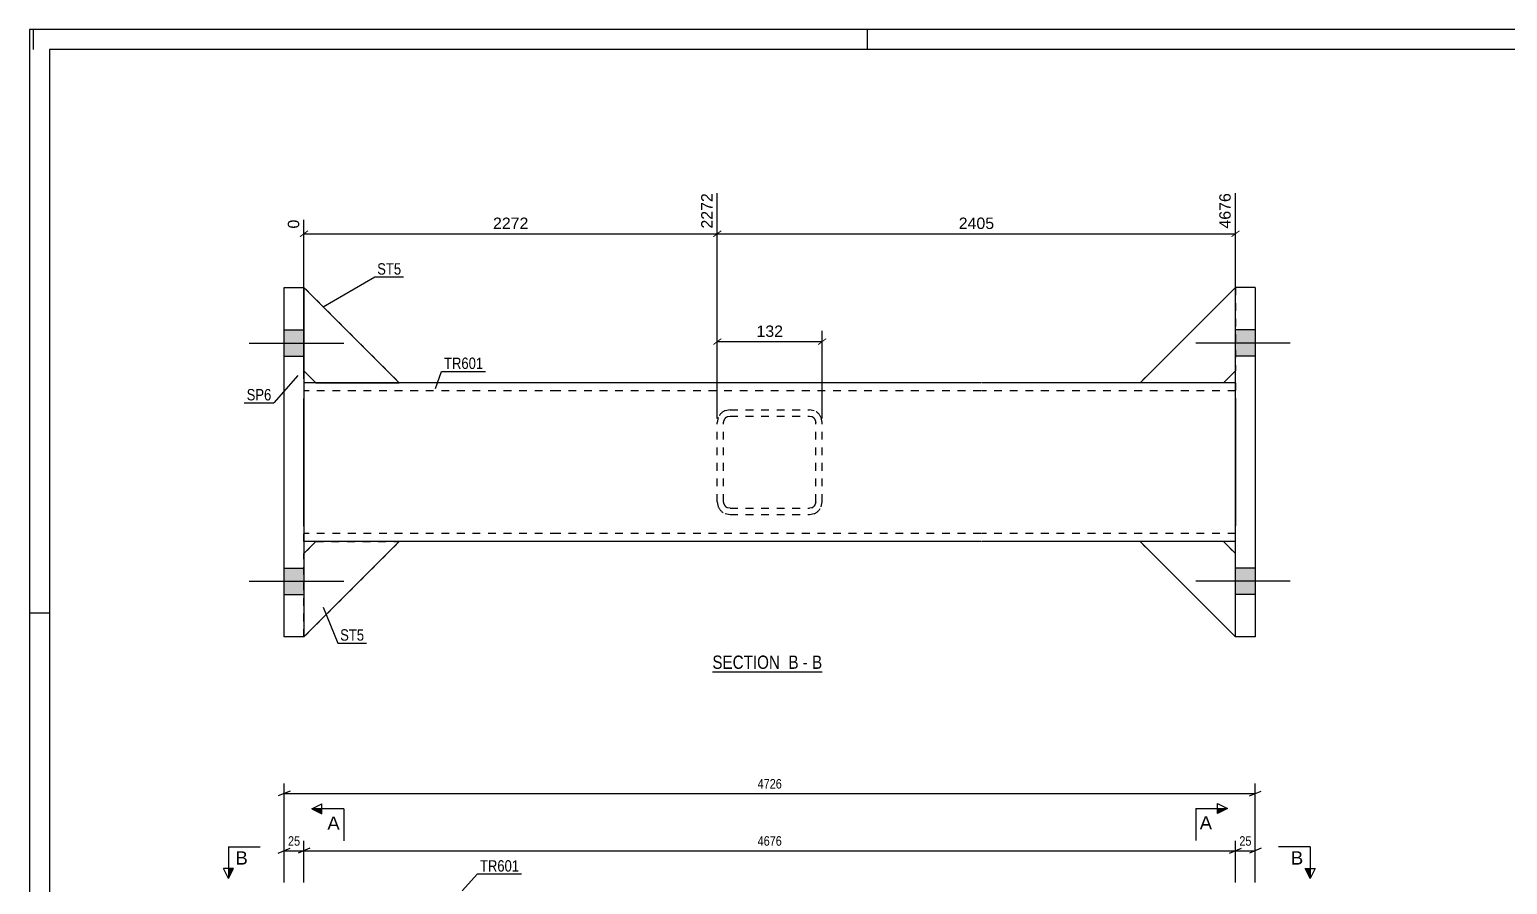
# Model space of a CAD drawing. Header units: millimetres. Extents: x 0 to 841, y 0 to 594.
# Drawn here: x 0 to 372.2, y 378.7 to 594 of the extents above; entities that cross this region are included whole.
import ezdxf

# ---------------------------------------------------------------- set-up
doc = ezdxf.new("R2010")
doc.units = ezdxf.units.MM
doc.linetypes.add('DXK_LINE_DOT2', pattern=[3.9198, 1.9599, -1.9599])
doc.styles.add('Arial', font='arial.ttf', dxfattribs={"height": 0.2})
doc.styles.add('Arial Narrow', font='ARIALN.TTF', dxfattribs={"height": 0.2})

# ---------------------------------------------------------------- blocks, each defined once
blk = doc.blocks.new('Unknown-122567019-1134')
at = {"color": 5, "linetype": 'Continuous'}
for p, q in [((841, 594), (0, 594)), ((0, 594), (0, 0)), ((1, 589), (1, 594)), ((211, 589), (211, 594)), ((836, 589), (5, 589)), ((5, 589), (5, 5)), ((5, 447), (0, 447))]:
    blk.add_line(p, q, dxfattribs=at)
blk = doc.blocks.new('Unknown-122567019-14 - 1249')
at = {"color": 6, "linetype": 'Continuous'}
blk.add_line((171.97, 432.27), (199.62, 432.27), dxfattribs=at)
at = {"color": 0, "linetype": 'Continuous'}
blk.add_wipeout([(190.08, 433.02), (190.08, 436.52), (171.97, 436.52), (171.97, 433.02)], dxfattribs=at)
at = {"color": 7, "linetype": 'Continuous', "style": 'Arial Narrow'}
blk.add_text('SECTION ', height=3.34, dxfattribs=at).set_placement((171.97, 433.02))
at = {"color": 0, "linetype": 'Continuous'}
blk.add_wipeout([(193.69, 433.02), (193.69, 436.52), (191.13, 436.52), (191.13, 433.02)], dxfattribs=at)
blk.add_wipeout([(196.01, 433.02), (196.01, 436.52), (194.74, 436.52), (194.74, 433.02)], dxfattribs=at)
at = {"color": 7, "linetype": 'Continuous', "style": 'Arial Narrow'}
blk.add_text('B', height=3.34, dxfattribs=at).set_placement((191.13, 433.02))
at = {"color": 0, "linetype": 'Continuous'}
blk.add_wipeout([(199.62, 433.02), (199.62, 436.52), (197.06, 436.52), (197.06, 433.02)], dxfattribs=at)
at = {"color": 7, "linetype": 'Continuous', "style": 'Arial Narrow'}
for s, p in [('B', (197.06, 433.02)), ('-', (194.74, 433.02))]:
    blk.add_text(s, height=3.34, dxfattribs=at).set_placement(p)
blk = doc.blocks.new('Part-122567019-1252 - 1249')
at = {"color": 7, "linetype": 'DXK_LINE_DOT2'}
for p, q in [((173.46, 496.28), (173.21, 495.06)), ((173.21, 475.06), (173.21, 495.06)), ((174.81, 495.06), (174.93, 495.67)), ((174.81, 475.06), (174.81, 495.06)), ((176.41, 498.26), (175.19, 498.01)), ((175.8, 496.54), (176.41, 496.66)), ((176.41, 498.26), (196.41, 498.26)), ((176.41, 496.66), (196.41, 496.66)), ((197.64, 498.01), (196.41, 498.26)), ((196.41, 496.66), (197.03, 496.54)), ((197.89, 495.67), (198.01, 495.06)), ((198.01, 475.06), (198.01, 495.06)), ((199.61, 495.06), (199.37, 496.28)), ((199.61, 475.06), (199.61, 495.06)), ((173.21, 475.06), (173.46, 473.83)), ((174.93, 474.45), (174.81, 475.06)), ((176.41, 473.46), (175.8, 473.58)), ((176.41, 473.46), (196.41, 473.46)), ((197.03, 473.58), (196.41, 473.46)), ((198.01, 475.06), (197.89, 474.45)), ((199.37, 473.83), (199.61, 475.06)), ((175.19, 472.1), (176.41, 471.86)), ((176.41, 471.86), (196.41, 471.86)), ((196.41, 471.86), (197.64, 472.1))]:
    blk.add_line(p, q, dxfattribs=at)
for centre, radius, start, end in [((176.41, 495.06), 3.2, 112.5, 157.5), ((176.41, 495.06), 1.6, 112.5, 157.5), ((196.41, 495.06), 1.6, 22.5, 67.5), ((196.41, 495.06), 3.2, 22.5, 67.5), ((176.41, 475.06), 3.2, 202.5, 247.5), ((176.41, 475.06), 1.6, 202.5, 247.5), ((196.41, 475.06), 1.6, 292.5, 337.5), ((196.41, 475.06), 3.2, 292.5, 337.5)]:
    blk.add_arc(centre, radius, start, end, dxfattribs=at)
blk = doc.blocks.new('Part-122567019-1294 - 1249')
at = {"color": 7, "linetype": 'DXK_LINE_DOT2'}
for p, q in [((300.71, 465.06), (279.71, 465.06)), ((279.71, 465.06), (303.71, 441.06)), ((303.71, 462.06), (300.71, 465.06)), ((303.71, 441.06), (303.71, 462.06))]:
    blk.add_line(p, q, dxfattribs=at)
blk = doc.blocks.new('Part-122567019-1253 - 1249')
at = {"color": 2, "linetype": 'Continuous'}
for p, q in [((303.71, 441.06), (303.71, 529.06)), ((308.71, 529.06), (303.71, 529.06)), ((308.71, 529.06), (308.71, 441.06)), ((308.71, 441.06), (303.71, 441.06))]:
    blk.add_line(p, q, dxfattribs=at)
blk = doc.blocks.new('Bolt-122567019-1320 - 1249')
at = {"linetype": 'Continuous'}
for points in [[(303.71, 518.36), (303.71, 511.76), (308.71, 511.76), (308.71, 518.36)], [(303.71, 518.36), (303.71, 511.76), (308.71, 511.76), (308.71, 518.36)], [(303.71, 458.36), (303.71, 451.76), (308.71, 451.76), (308.71, 458.36)], [(303.71, 458.36), (303.71, 451.76), (308.71, 451.76), (308.71, 458.36)]]:
    blk.add_hatch(color=1, dxfattribs=at).paths.add_polyline_path(points)
at = {"color": 1, "linetype": 'Continuous'}
for p, q in [((308.71, 518.36), (303.71, 518.36)), ((308.71, 518.36), (303.71, 518.36)), ((317.51, 515.06), (293.71, 515.06)), ((317.51, 515.06), (293.71, 515.06)), ((308.71, 511.76), (303.71, 511.76)), ((308.71, 511.76), (303.71, 511.76)), ((308.71, 458.36), (303.71, 458.36)), ((308.71, 458.36), (303.71, 458.36)), ((317.51, 455.06), (293.71, 455.06)), ((317.51, 455.06), (293.71, 455.06)), ((308.71, 451.76), (303.71, 451.76)), ((308.71, 451.76), (303.71, 451.76))]:
    blk.add_line(p, q, dxfattribs=at)
blk = doc.blocks.new('Part-122567019-1271 - 1249')
at = {"color": 2, "linetype": 'Continuous'}
for p, q in [((64.11, 529.06), (69.11, 529.06)), ((64.11, 441.06), (64.11, 529.06)), ((69.11, 529.06), (69.11, 441.06)), ((69.11, 441.06), (64.11, 441.06))]:
    blk.add_line(p, q, dxfattribs=at)
blk = doc.blocks.new('Part-122567019-1292 - 1249')
at = {"color": 7, "linetype": 'DXK_LINE_DOT2'}
for p, q in [((300.71, 465.06), (279.71, 465.06)), ((279.71, 465.06), (303.71, 441.06)), ((303.71, 462.06), (300.71, 465.06)), ((303.71, 441.06), (303.71, 462.06))]:
    blk.add_line(p, q, dxfattribs=at)
blk = doc.blocks.new('Part-122567019-1293 - 1249')
at = {"color": 2, "linetype": 'Continuous'}
for p, q in [((300.71, 465.06), (279.71, 465.06)), ((279.71, 465.06), (303.71, 441.06)), ((303.71, 462.06), (300.71, 465.06))]:
    blk.add_line(p, q, dxfattribs=at)
at = {"color": 7, "linetype": 'DXK_LINE_DOT2'}
blk.add_line((303.71, 441.06), (303.71, 462.06), dxfattribs=at)
blk = doc.blocks.new('Part-122567019-1295 - 1249')
at = {"color": 7, "linetype": 'DXK_LINE_DOT2'}
for p, q in [((279.71, 505.06), (303.71, 529.06)), ((303.71, 529.06), (303.71, 508.06)), ((303.71, 508.06), (300.71, 505.06)), ((300.71, 505.06), (279.71, 505.06))]:
    blk.add_line(p, q, dxfattribs=at)
blk = doc.blocks.new('Part-122567019-1296 - 1249')
at = {"color": 2, "linetype": 'Continuous'}
for p, q in [((279.71, 505.06), (303.71, 529.06)), ((303.71, 529.06), (303.71, 529.06)), ((303.71, 508.06), (300.71, 505.06)), ((300.71, 505.06), (279.71, 505.06))]:
    blk.add_line(p, q, dxfattribs=at)
at = {"color": 7, "linetype": 'DXK_LINE_DOT2'}
blk.add_line((303.71, 529.06), (303.71, 508.06), dxfattribs=at)
blk = doc.blocks.new('Part-122567019-1297 - 1249')
at = {"color": 7, "linetype": 'DXK_LINE_DOT2'}
for p, q in [((279.71, 505.06), (303.71, 529.06)), ((303.71, 529.06), (303.71, 508.06)), ((303.71, 508.06), (300.71, 505.06)), ((300.71, 505.06), (279.71, 505.06))]:
    blk.add_line(p, q, dxfattribs=at)
blk = doc.blocks.new('Part-122567019-1298 - 1249')
at = {"color": 7, "linetype": 'DXK_LINE_DOT2'}
for p, q in [((69.11, 462.06), (72.11, 465.06)), ((93.11, 465.06), (69.11, 441.06)), ((69.11, 441.06), (69.11, 462.06)), ((72.11, 465.06), (93.11, 465.06))]:
    blk.add_line(p, q, dxfattribs=at)
blk = doc.blocks.new('Part-122567019-1299 - 1249')
at = {"color": 2, "linetype": 'Continuous'}
for p, q in [((69.11, 462.06), (72.11, 465.06)), ((93.11, 465.06), (69.11, 441.06)), ((93.11, 465.06), (72.11, 465.06))]:
    blk.add_line(p, q, dxfattribs=at)
at = {"color": 7, "linetype": 'DXK_LINE_DOT2'}
blk.add_line((69.11, 441.06), (69.11, 462.06), dxfattribs=at)
blk = doc.blocks.new('Part-122567019-1300 - 1249')
at = {"color": 7, "linetype": 'DXK_LINE_DOT2'}
for p, q in [((69.11, 462.06), (72.11, 465.06)), ((93.11, 465.06), (69.11, 441.06)), ((69.11, 441.06), (69.11, 462.06)), ((72.11, 465.06), (93.11, 465.06))]:
    blk.add_line(p, q, dxfattribs=at)
blk = doc.blocks.new('Part-122567019-1301 - 1249')
at = {"color": 7, "linetype": 'DXK_LINE_DOT2'}
for p, q in [((93.11, 505.06), (69.11, 529.06)), ((69.11, 529.06), (69.11, 508.06)), ((69.11, 508.06), (72.11, 505.06)), ((72.11, 505.06), (93.11, 505.06))]:
    blk.add_line(p, q, dxfattribs=at)
blk = doc.blocks.new('Part-122567019-1302 - 1249')
at = {"color": 2, "linetype": 'Continuous'}
for p, q in [((93.11, 505.06), (69.11, 529.06)), ((69.11, 529.06), (69.11, 529.06)), ((69.11, 508.06), (72.11, 505.06)), ((72.11, 505.06), (93.11, 505.06))]:
    blk.add_line(p, q, dxfattribs=at)
at = {"color": 7, "linetype": 'DXK_LINE_DOT2'}
blk.add_line((69.11, 508.06), (69.11, 529.06), dxfattribs=at)
blk = doc.blocks.new('Part-122567019-1303 - 1249')
at = {"color": 7, "linetype": 'DXK_LINE_DOT2'}
for p, q in [((93.11, 505.06), (69.11, 529.06)), ((69.11, 529.06), (69.11, 508.06)), ((69.11, 508.06), (72.11, 505.06)), ((72.11, 505.06), (93.11, 505.06))]:
    blk.add_line(p, q, dxfattribs=at)
blk = doc.blocks.new('Part-122567019-1318 - 1249')
at = {"color": 2, "linetype": 'Continuous'}
for p, q in [((133.11, 505.06), (69.11, 505.06)), ((239.61, 505.06), (133.21, 505.06)), ((303.71, 505.06), (239.71, 505.06)), ((69.11, 469.06), (69.11, 501.06)), ((303.71, 501.06), (303.71, 469.06)), ((72.11, 465.06), (69.11, 465.06)), ((133.11, 465.06), (93.11, 465.06)), ((239.61, 465.06), (133.21, 465.06)), ((279.72, 465.06), (239.71, 465.06)), ((303.71, 465.06), (300.72, 465.06))]:
    blk.add_line(p, q, dxfattribs=at)
at = {"color": 7, "linetype": 'DXK_LINE_DOT2'}
for p, q in [((69.11, 505.06), (69.11, 501.06)), ((69.11, 505.06), (69.11, 503.89)), ((133.11, 503.06), (69.11, 503.06)), ((239.61, 503.06), (133.21, 503.06)), ((303.71, 503.06), (239.71, 503.06)), ((303.71, 505.06), (303.71, 501.06)), ((303.71, 503.89), (303.71, 505.06)), ((69.11, 465.06), (69.11, 469.06)), ((303.71, 465.06), (303.71, 469.06)), ((133.11, 467.06), (69.11, 467.06)), ((239.61, 467.06), (133.21, 467.06)), ((303.71, 467.06), (239.71, 467.06)), ((93.11, 465.06), (72.11, 465.06)), ((300.72, 465.06), (279.72, 465.06))]:
    blk.add_line(p, q, dxfattribs=at)
blk = doc.blocks.new('Bolt-122567019-1323 - 1249')
at = {"linetype": 'Continuous'}
for points in [[(69.11, 511.76), (69.11, 518.36), (64.11, 518.36), (64.11, 511.76)], [(69.11, 511.76), (69.11, 518.36), (64.11, 518.36), (64.11, 511.76)], [(69.11, 451.76), (69.11, 458.36), (64.11, 458.36), (64.11, 451.76)], [(69.11, 451.76), (69.11, 458.36), (64.11, 458.36), (64.11, 451.76)]]:
    blk.add_hatch(color=1, dxfattribs=at).paths.add_polyline_path(points)
at = {"color": 1, "linetype": 'Continuous'}
for p, q in [((64.11, 518.36), (69.11, 518.36)), ((64.11, 518.36), (69.11, 518.36)), ((55.31, 515.06), (79.11, 515.06)), ((55.31, 515.06), (79.11, 515.06)), ((64.11, 511.76), (69.11, 511.76)), ((64.11, 511.76), (69.11, 511.76)), ((64.11, 458.36), (69.11, 458.36)), ((64.11, 458.36), (69.11, 458.36)), ((55.31, 455.06), (79.11, 455.06)), ((55.31, 455.06), (79.11, 455.06)), ((64.11, 451.76), (69.11, 451.76)), ((64.11, 451.76), (69.11, 451.76))]:
    blk.add_line(p, q, dxfattribs=at)
blk = doc.blocks.new('StraightDimension-122567019-5180 - 2769')
at = {"color": 7, "linetype": 'Continuous'}
for p, q in [((302.21, 386.63), (305.21, 387.83)), ((303.71, 379.23), (303.71, 389.73)), ((303.71, 387.23), (308.71, 387.23)), ((310.21, 387.83), (307.21, 386.63)), ((308.71, 379.23), (308.71, 389.73))]:
    blk.add_line(p, q, dxfattribs=at)
at = {"color": 0}
blk.add_wipeout([(308.24, 387.98), (308.24, 391.48), (304.19, 391.48), (304.19, 387.98)], dxfattribs=at)
at = {"color": 3, "style": 'Arial Narrow'}
blk.add_text('25', height=2.386, dxfattribs=at).set_placement((304.69, 388.48))
blk = doc.blocks.new('StraightDimension-122567019-5159 - 2769')
at = {"color": 7, "linetype": 'Continuous'}
for p, q in [((65.61, 402.23), (62.61, 401.03)), ((64.11, 379.23), (64.11, 404.13)), ((307.21, 401.03), (310.21, 402.23)), ((308.71, 379.23), (308.71, 404.13)), ((64.11, 401.63), (308.71, 401.63))]:
    blk.add_line(p, q, dxfattribs=at)
at = {"color": 0}
blk.add_wipeout([(189.96, 402.38), (189.96, 405.88), (182.87, 405.88), (182.87, 402.38)], dxfattribs=at)
at = {"color": 3, "style": 'Arial Narrow'}
blk.add_text('4726', height=2.386, dxfattribs=at).set_placement((183.37, 402.88))
blk = doc.blocks.new('StraightDimension-122567019-5181 - 2769')
at = {"color": 7, "linetype": 'Continuous'}
for p, q in [((70.61, 387.83), (67.61, 386.63)), ((69.11, 379.23), (69.11, 389.73)), ((69.11, 387.23), (303.71, 387.23)), ((302.21, 386.63), (305.21, 387.83)), ((303.71, 379.23), (303.71, 389.73))]:
    blk.add_line(p, q, dxfattribs=at)
at = {"color": 0}
blk.add_wipeout([(189.96, 387.98), (189.96, 391.48), (182.87, 391.48), (182.87, 387.98)], dxfattribs=at)
at = {"color": 3, "style": 'Arial Narrow'}
blk.add_text('4676', height=2.386, dxfattribs=at).set_placement((183.37, 388.48))
blk = doc.blocks.new('StraightDimension-122567019-5182 - 2769')
at = {"color": 7, "linetype": 'Continuous'}
for p, q in [((62.61, 386.63), (65.61, 387.83)), ((64.11, 379.23), (64.11, 389.73)), ((64.11, 387.23), (69.11, 387.23)), ((70.61, 387.83), (67.61, 386.63)), ((69.11, 379.23), (69.11, 389.73))]:
    blk.add_line(p, q, dxfattribs=at)
at = {"color": 0}
blk.add_wipeout([(68.64, 387.98), (68.64, 391.48), (64.59, 391.48), (64.59, 387.98)], dxfattribs=at)
at = {"color": 3, "style": 'Arial Narrow'}
blk.add_text('25', height=2.386, dxfattribs=at).set_placement((65.09, 388.48))
blk = doc.blocks.new('StraightDimension-122567019-1430 - 1249')
at = {"linetype": 'Continuous'}
for points in [[(68.21, 541.76), (68.01, 541.91), (70.01, 543.41), (70.21, 543.26)], [(174.11, 543.41), (174.31, 543.26), (172.31, 541.76), (172.11, 541.91)]]:
    blk.add_hatch(color=7, dxfattribs=at).paths.add_polyline_path(points)
at = {"color": 7, "linetype": 'Continuous'}
for p, q in [((173.21, 496.06), (173.21, 552.78)), ((69.11, 506.06), (69.11, 546.11)), ((69.11, 542.59), (173.21, 542.59))]:
    blk.add_line(p, q, dxfattribs=at)
at = {"color": 0, "linetype": 'Continuous'}
for points in [[(172.61, 553.38), (168.41, 553.38), (168.41, 543.29), (172.61, 543.29)], [(68.51, 546.71), (64.31, 546.71), (64.31, 543.29), (68.51, 543.29)]]:
    blk.add_wipeout(points, dxfattribs=at)
at = {"color": 0}
blk.add_wipeout([(126.21, 543.19), (126.21, 547.39), (116.12, 547.39), (116.12, 543.19)], dxfattribs=at)
at = {"color": 3, "linetype": 'Continuous', "style": 'Arial'}
for s, height, p in [('2272', 2.865, (172.01, 543.89)), ('0', 2.87, (67.91, 543.89))]:
    blk.add_text(s, height=height, rotation=90.0002, dxfattribs=at).set_placement(p)
at = {"color": 3, "style": 'Arial'}
blk.add_text('2272', height=2.865, dxfattribs=at).set_placement((116.72, 543.79))
blk = doc.blocks.new('StraightDimension-122567019-1451 - 1249')
at = {"linetype": 'Continuous'}
for points in [[(172.31, 541.76), (172.11, 541.91), (174.11, 543.41), (174.31, 543.26)], [(304.61, 543.41), (304.81, 543.26), (302.81, 541.76), (302.61, 541.91)]]:
    blk.add_hatch(color=7, dxfattribs=at).paths.add_polyline_path(points)
at = {"color": 7, "linetype": 'Continuous'}
for p, q in [((173.21, 496.06), (173.21, 552.78)), ((303.71, 506.06), (303.71, 552.78)), ((173.21, 542.59), (303.71, 542.59))]:
    blk.add_line(p, q, dxfattribs=at)
at = {"color": 0, "linetype": 'Continuous'}
blk.add_wipeout([(303.11, 553.38), (298.91, 553.38), (298.91, 543.29), (303.11, 543.29)], dxfattribs=at)
at = {"color": 0}
blk.add_wipeout([(243.51, 543.19), (243.51, 547.39), (233.42, 547.39), (233.42, 543.19)], dxfattribs=at)
at = {"color": 3, "linetype": 'Continuous', "style": 'Arial'}
blk.add_text('4676', height=2.865, rotation=90.0002, dxfattribs=at).set_placement((302.51, 543.89))
at = {"color": 3, "style": 'Arial'}
blk.add_text('2405', height=2.865, dxfattribs=at).set_placement((234.02, 543.79))
blk = doc.blocks.new('StraightDimension-122567019-1535 - 1249')
at = {"linetype": 'Continuous'}
for points in [[(172.31, 514.59), (172.11, 514.74), (174.11, 516.24), (174.31, 516.09)], [(200.51, 516.24), (200.71, 516.09), (198.71, 514.59), (198.51, 514.74)]]:
    blk.add_hatch(color=7, dxfattribs=at).paths.add_polyline_path(points)
at = {"color": 7, "linetype": 'Continuous'}
for p, q in [((173.21, 496.06), (173.21, 518.11)), ((199.61, 496.06), (199.61, 518.11)), ((173.21, 515.41), (199.61, 515.41))]:
    blk.add_line(p, q, dxfattribs=at)
at = {"color": 0}
blk.add_wipeout([(190.35, 516.01), (190.35, 520.21), (182.48, 520.21), (182.48, 516.01)], dxfattribs=at)
at = {"color": 3, "style": 'Arial'}
blk.add_text('132', height=2.865, dxfattribs=at).set_placement((183.08, 516.61))
blk = doc.blocks.new('Mark-122567019-2776 - 2769')
at = {"color": 0}
blk.add_wipeout([(123.31, 381.96), (123.31, 384.96), (113.44, 384.96), (113.44, 381.96)], dxfattribs=at)
blk.add_wipeout([(123.31, 381.96), (123.31, 384.96), (113.44, 384.96), (113.44, 381.96)], dxfattribs=at)
at = {"color": 30, "linetype": 'Continuous'}
for p, q in [((108.97, 377.12), (112.84, 381.36)), ((112.84, 381.36), (123.91, 381.36))]:
    blk.add_line(p, q, dxfattribs=at)
at = {"color": 3, "style": 'Arial Narrow'}
blk.add_text('TR601', height=2.863, dxfattribs=at).set_placement((113.44, 381.96))
blk = doc.blocks.new('SectionMark-122567019-3154 - 2769')
at = {"color": 0, "linetype": 'Continuous'}
for points in [[(297.82, 392.58), (297.82, 396.08), (294.71, 396.08), (294.71, 392.58)], [(297.82, 121.19), (297.82, 124.69), (294.71, 124.69), (294.71, 121.19)]]:
    blk.add_wipeout(points, dxfattribs=at)
at = {"linetype": 'Continuous'}
for points in [[(299.21, 396.58), (299.21, 397.83), (301.71, 397.83)], [(299.21, 119.44), (299.21, 120.69), (301.71, 119.44)]]:
    blk.add_hatch(color=6, dxfattribs=at).paths.add_polyline_path(points)
at = {"color": 6, "linetype": 'Continuous'}
for p, q in [((299.21, 396.58), (299.21, 399.08)), ((299.21, 399.08), (301.71, 397.83)), ((293.71, 397.83), (293.71, 389.83)), ((293.71, 397.83), (301.71, 397.83)), ((301.71, 397.83), (299.21, 396.58)), ((293.71, 119.44), (293.71, 127.44)), ((293.71, 119.44), (301.71, 119.44)), ((301.71, 119.44), (299.21, 120.69)), ((299.21, 120.69), (299.21, 118.19)), ((301.71, 119.44), (299.21, 118.19))]:
    blk.add_line(p, q, dxfattribs=at)
at = {"color": 3, "linetype": 'Continuous', "style": 'Arial'}
for p in [(294.71, 392.58), (294.71, 121.19)]:
    blk.add_text('A', height=3.34, dxfattribs=at).set_placement(p)
blk = doc.blocks.new('SectionMark-122567019-3152 - 2769')
at = {"color": 0, "linetype": 'Continuous'}
for points in [[(78.11, 392.49), (78.11, 395.99), (75, 395.99), (75, 392.49)], [(78.11, 124.21), (78.11, 127.71), (75, 127.71), (75, 124.21)]]:
    blk.add_wipeout(points, dxfattribs=at)
at = {"linetype": 'Continuous'}
for points in [[(73.61, 397.74), (73.61, 396.49), (71.11, 397.74)], [(73.61, 123.71), (73.61, 122.46), (71.11, 122.46)]]:
    blk.add_hatch(color=6, dxfattribs=at).paths.add_polyline_path(points)
at = {"color": 6, "linetype": 'Continuous'}
for p, q in [((71.11, 397.74), (73.61, 398.99)), ((73.61, 396.49), (73.61, 398.99)), ((79.11, 397.74), (71.11, 397.74)), ((71.11, 397.74), (73.61, 396.49)), ((79.11, 397.74), (79.11, 389.74)), ((79.11, 122.46), (79.11, 130.46)), ((71.11, 122.46), (73.61, 123.71)), ((73.61, 123.71), (73.61, 121.21)), ((79.11, 122.46), (71.11, 122.46)), ((73.61, 121.21), (71.11, 122.46))]:
    blk.add_line(p, q, dxfattribs=at)
at = {"color": 3, "linetype": 'Continuous', "style": 'Arial'}
for p in [(75, 392.49), (75, 124.21)]:
    blk.add_text('A', height=3.34, dxfattribs=at).set_placement(p)
blk = doc.blocks.new('SectionMark-122567019-3156 - 2769')
at = {"color": 0, "linetype": 'Continuous'}
for points in [[(54.97, 383.73), (54.97, 387.23), (51.86, 387.23), (51.86, 383.73)], [(320.78, 383.73), (320.78, 387.23), (317.67, 387.23), (317.67, 383.73)]]:
    blk.add_wipeout(points, dxfattribs=at)
at = {"linetype": 'Continuous'}
for points in [[(50.11, 382.73), (51.36, 382.73), (50.11, 380.23)], [(321.28, 382.73), (322.53, 382.73), (322.53, 380.23)]]:
    blk.add_hatch(color=6, dxfattribs=at).paths.add_polyline_path(points)
at = {"color": 6, "linetype": 'Continuous'}
for p, q in [((50.11, 388.23), (58.11, 388.23)), ((50.11, 388.23), (50.11, 380.23)), ((322.53, 388.23), (314.53, 388.23)), ((322.53, 388.23), (322.53, 380.23)), ((50.11, 380.23), (48.86, 382.73)), ((51.36, 382.73), (48.86, 382.73)), ((50.11, 380.23), (51.36, 382.73)), ((321.28, 382.73), (323.78, 382.73)), ((322.53, 380.23), (321.28, 382.73)), ((323.78, 382.73), (322.53, 380.23))]:
    blk.add_line(p, q, dxfattribs=at)
at = {"color": 3, "linetype": 'Continuous', "style": 'Arial'}
for p in [(51.86, 383.73), (317.67, 383.73)]:
    blk.add_text('B', height=3.34, dxfattribs=at).set_placement(p)
blk = doc.blocks.new('Mark-122567019-1266 - 1249')
at = {"color": 0}
blk.add_wipeout([(60.89, 500.62), (60.89, 503.62), (54.68, 503.62), (54.68, 500.62)], dxfattribs=at)
blk.add_wipeout([(60.89, 500.62), (60.89, 503.62), (54.68, 503.62), (54.68, 500.62)], dxfattribs=at)
at = {"color": 30, "linetype": 'Continuous'}
for p in [(67.59, 506.88), (54.08, 500.02)]:
    blk.add_line(p, (61.49, 500.02), dxfattribs=at)
at = {"color": 3, "style": 'Arial Narrow'}
blk.add_text('SP6', height=2.863, dxfattribs=at).set_placement((54.68, 500.62))
blk = doc.blocks.new('Mark-122567019-3182 - 1249')
at = {"color": 0}
blk.add_wipeout([(84.26, 440.12), (84.26, 443.12), (78.23, 443.12), (78.23, 440.12)], dxfattribs=at)
blk.add_wipeout([(84.26, 440.12), (84.26, 443.12), (78.23, 443.12), (78.23, 440.12)], dxfattribs=at)
at = {"color": 30, "linetype": 'Continuous'}
for p, q in [((73.95, 448.53), (77.63, 439.52)), ((77.63, 439.52), (84.86, 439.52))]:
    blk.add_line(p, q, dxfattribs=at)
at = {"color": 3, "style": 'Arial Narrow'}
blk.add_text('ST5', height=2.863, dxfattribs=at).set_placement((78.23, 440.12))
blk = doc.blocks.new('Mark-122567019-3185 - 1249')
at = {"color": 0}
blk.add_wipeout([(93.59, 532.3), (93.59, 535.3), (87.56, 535.3), (87.56, 532.3)], dxfattribs=at)
blk.add_wipeout([(93.59, 532.3), (93.59, 535.3), (87.56, 535.3), (87.56, 532.3)], dxfattribs=at)
at = {"color": 30, "linetype": 'Continuous'}
for p, q in [((73.97, 524.2), (86.96, 531.7)), ((86.96, 531.7), (94.19, 531.7))]:
    blk.add_line(p, q, dxfattribs=at)
at = {"color": 3, "style": 'Arial Narrow'}
blk.add_text('ST5', height=2.863, dxfattribs=at).set_placement((87.56, 532.3))
blk = doc.blocks.new('Mark-122567019-1314 - 1249')
at = {"color": 0}
blk.add_wipeout([(114.25, 508.53), (114.25, 511.53), (104.39, 511.53), (104.39, 508.53)], dxfattribs=at)
blk.add_wipeout([(114.25, 508.53), (114.25, 511.53), (104.39, 511.53), (104.39, 508.53)], dxfattribs=at)
at = {"color": 30, "linetype": 'Continuous'}
for p, q in [((102.2, 503.6), (103.79, 507.93)), ((103.79, 507.93), (114.85, 507.93))]:
    blk.add_line(p, q, dxfattribs=at)
at = {"color": 3, "style": 'Arial Narrow'}
blk.add_text('TR601', height=2.863, dxfattribs=at).set_placement((104.39, 508.53))

msp = doc.modelspace()

# ---------------------------------------------------------------- block references
for name in ['Unknown-122567019-1134', 'Part-122567019-1271 - 1249', 'Part-122567019-1301 - 1249', 'Part-122567019-1302 - 1249', 'Part-122567019-1303 - 1249', 'Part-122567019-1295 - 1249', 'Part-122567019-1296 - 1249', 'Part-122567019-1297 - 1249', 'Part-122567019-1253 - 1249', 'Bolt-122567019-1323 - 1249', 'Bolt-122567019-1320 - 1249', 'Part-122567019-1318 - 1249', 'Part-122567019-1252 - 1249', 'Part-122567019-1298 - 1249', 'Part-122567019-1299 - 1249', 'Part-122567019-1300 - 1249', 'Part-122567019-1294 - 1249', 'Part-122567019-1292 - 1249', 'Part-122567019-1293 - 1249']:
    msp.add_blockref(name, (0, 0))

# ---------------------------------------------------------------- next in the draw order: block references
for name in ['StraightDimension-122567019-1430 - 1249', 'Mark-122567019-3182 - 1249', 'Unknown-122567019-14 - 1249', 'StraightDimension-122567019-5180 - 2769']:
    msp.add_blockref(name, (0, 0))

# ---------------------------------------------------------------- next in the draw order: block references
for name in ['StraightDimension-122567019-1451 - 1249', 'Mark-122567019-3185 - 1249', 'Mark-122567019-1314 - 1249', 'Mark-122567019-1266 - 1249', 'StraightDimension-122567019-5159 - 2769']:
    msp.add_blockref(name, (0, 0))

# ---------------------------------------------------------------- next in the draw order: block references
for name in ['StraightDimension-122567019-1535 - 1249', 'StraightDimension-122567019-5181 - 2769']:
    msp.add_blockref(name, (0, 0))

# ---------------------------------------------------------------- next in the draw order: block references
for name in ['SectionMark-122567019-3154 - 2769', 'StraightDimension-122567019-5182 - 2769', 'Mark-122567019-2776 - 2769']:
    msp.add_blockref(name, (0, 0))

# ---------------------------------------------------------------- next in the draw order: block references
msp.add_blockref('SectionMark-122567019-3152 - 2769', (0, 0))

# ---------------------------------------------------------------- next in the draw order: block references
msp.add_blockref('SectionMark-122567019-3156 - 2769', (0, 0))

doc.saveas('drawing.dxf')
